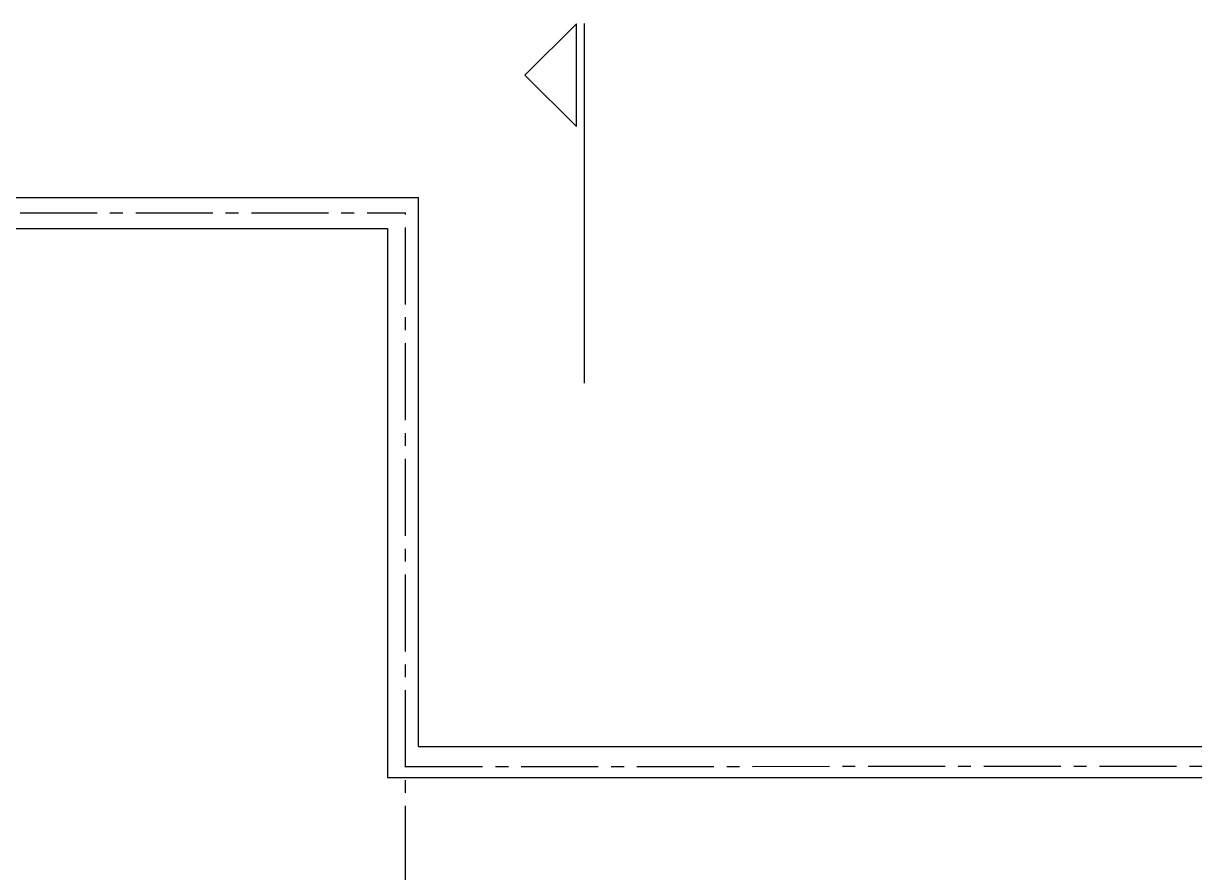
# Model space of a CAD drawing. Header units: metres. Extents: x 95 to 486, y 2972 to 3465.
# Drawn here: x 182.02 to 193.41, y 3041.64 to 3049.9 of the extents above; entities that cross this region are included whole.
import ezdxf

# ---------------------------------------------------------------- set-up
doc = ezdxf.new("R2010")
doc.units = ezdxf.units.M
doc.linetypes.add('CENTER2', pattern=[1.125, 0.75, -0.125, 0.125, -0.125])
doc.linetypes.add('DASHDOT2', pattern=[0.5, 0.25, -0.125, 0, -0.125])
for name, color, linetype in [('0_LINEAS-MEDIANERAS', 1, 'DASHDOT2'), ('0_MUROS', 7, 'Continuous'), ('C_COTAS', 5, 'Continuous')]:
    doc.layers.add(name, color=color, linetype=linetype)

msp = doc.modelspace()

# ---------------------------------------------------------------- linework, layer by layer
at = {"layer": '0_LINEAS-MEDIANERAS', "linetype": 'CENTER2'}
for p, q in [((170.7374, 3048.0593), (185.7374, 3048.0593)), ((185.7374, 3033.6693), (185.7374, 3048.0593)), ((185.7374, 3042.676), (224.649, 3042.6934))]:
    msp.add_line(p, q, dxfattribs=at)
at = {"layer": '0_MUROS'}
for p, q in [((170.6124, 3048.2093), (185.8624, 3048.2093)), ((185.8624, 3042.8693), (185.8624, 3048.2093)), ((170.9124, 3047.9093), (185.5624, 3047.9093)), ((185.5624, 3047.9093), (185.5624, 3042.5693)), ((185.8624, 3042.8693), (215.8724, 3042.8693)), ((185.5624, 3042.5693), (215.7224, 3042.5693))]:
    msp.add_line(p, q, dxfattribs=at)
at = {"layer": 'C_COTAS', "color": 5}
for p, q in [((186.8992, 3049.3993), (187.3992, 3049.8993)), ((187.3992, 3048.8993), (187.3992, 3049.8993)), ((187.4796, 3046.4025), (187.4796, 3049.9025)), ((186.8992, 3049.3993), (187.3992, 3048.8993))]:
    msp.add_line(p, q, dxfattribs=at)

doc.saveas('drawing.dxf')
